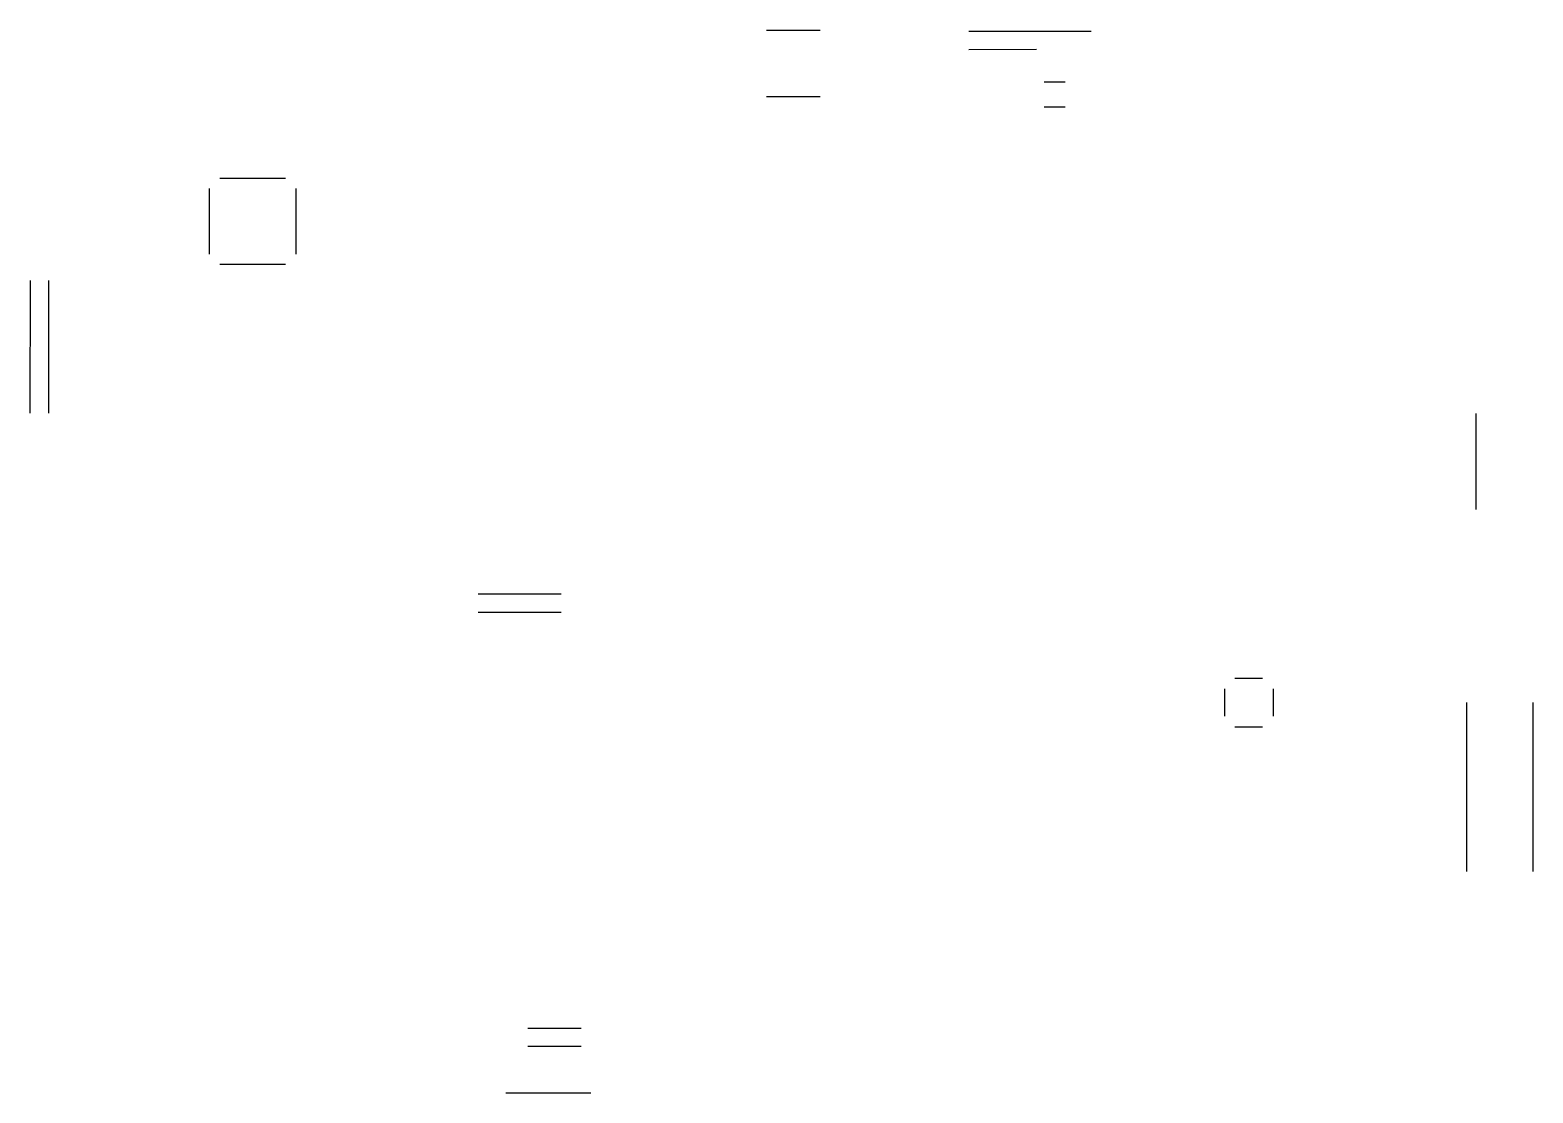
# Model space of a CAD drawing. Extents: x 0 to 123, y -66 to 21.
import ezdxf

# ---------------------------------------------------------------- set-up
doc = ezdxf.new("R2010")
doc.units = 0
doc.header["$MEASUREMENT"] = 0
doc.layers.get('0').update_dxf_attribs({"linetype": 'CONTINUOUS'})

msp = doc.modelspace()

# ---------------------------------------------------------------- linework, layer by layer
at = {"linetype": 'Continuous'}
for p, q in [((60.496801, 21.056642), (64.906149, 21.056642)), ((77.110975, 20.956542), (87.179453, 20.956542)), ((77.110975, 19.456539), (82.683744, 19.471839)), ((83.300707, 16.808534), (85.04963, 16.808534)), ((60.496801, 15.606731), (64.906149, 15.606731)), ((83.300707, 14.73853), (85.04963, 14.73853)), ((15.543071, 8.878118), (20.941302, 8.878118)), ((14.692129, 2.629046), (14.692129, 8.027076)), ((21.792243, 8.027076), (21.792243, 2.629046)), ((20.941302, 1.778004), (15.543071, 1.778004)), ((-0.05, -10.4302), (0, 0.47498)), ((1.500003, -10.4302), (1.500003, 0.47498)), ((118.791337, -10.456782), (118.791337, -18.353975)), ((36.791694, -25.29285), (43.608966, -25.29285)), ((36.791694, -26.792853), (43.608966, -26.792853)), ((98.122296, -33.104606), (98.122296, -35.35433)), ((98.997538, -32.229364), (101.247162, -32.229364)), ((102.122304, -33.104606), (102.122304, -35.35433)), ((118.039036, -34.239449), (118.039036, -48.116815)), ((123.488947, -34.239449), (123.488947, -48.116815)), ((98.997538, -36.229372), (101.247162, -36.229372)), ((40.865102, -60.997422), (45.243969, -60.997422)), ((40.865102, -62.497425), (45.243969, -62.497425)), ((39.059459, -66.330232), (46.059011, -66.330232))]:
    msp.add_line(p, q, dxfattribs=at)

doc.saveas('drawing.dxf')
